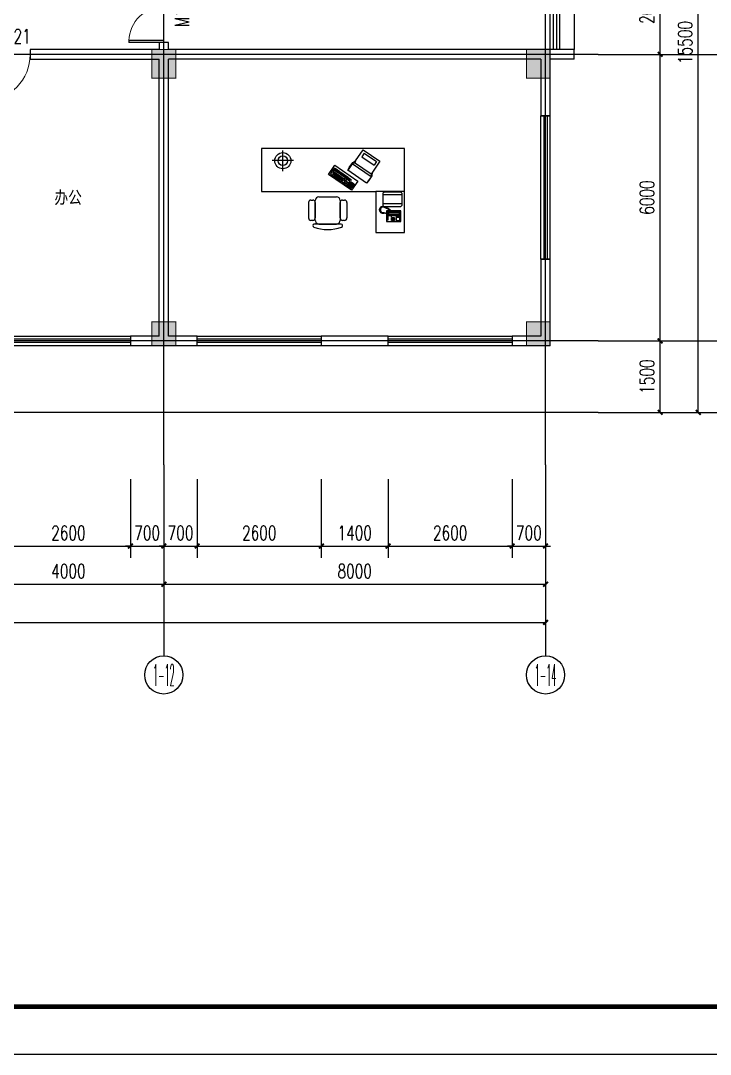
# Model space of a CAD drawing. Extents: x -6243262 to 3079315, y -2914302 to 172723.
# Drawn here: x -2400250 to -2385797, y -733350 to -711695 of the extents above; entities that cross this region are included whole.
import ezdxf
from ezdxf.enums import TextEntityAlignment as Align

# ---------------------------------------------------------------- set-up
doc = ezdxf.new("R2010")
doc.units = 0
doc.header["$LTSCALE"] = 1000
for name, color, linetype in [('0-柱网', 2, 'Continuous'), ('0-铝板', 32, 'Continuous'), ('AXIS', 3, 'Continuous'), ('AXIS_TEXT', 7, 'Continuous'), ('CURTWALL', 4, 'Continuous'), ('DOTE', 24, 'Continuous'), ('fur', 253, 'Continuous'), ('PUB_DIM', 3, 'Continuous'), ('PUB_TEXT', 7, 'Continuous'), ('PUB_TITLE', 4, 'Continuous'), ('WALL', 9, 'Continuous'), ('WINDOW', 4, 'Continuous'), ('WINDOW_TEXT', 7, 'Continuous')]:
    doc.layers.add(name, color=color, linetype=linetype)
doc.styles.add('-宋体', font='', dxfattribs={"width": 0.8})
doc.styles.add('_TCH_AXIS', font='COMPLEX', dxfattribs={"bigfont": 'GBCBIG'})
doc.styles.add('_TCH_DIM_T3', font='SIMPLEX', dxfattribs={"width": 0.705882, "bigfont": 'GBCBIG'})
doc.styles.add('_TCH_WINDOW', font='SIMPLEX', dxfattribs={"height": 3.5, "bigfont": 'GBCBIG'})
doc.styles.add('COMPLEX', font='COMPLEX')
doc.styles.get('-宋体').set_extended_font_data('SimSun')
doc.dimstyles.new('_TCH_ARCH&&100', dxfattribs={"dimtxt": 297.5, "dimasz": 100, "dimexe": 250, "dimexo": 300, "dimgap": 126.25, "dimtad": 1, "dimdec": 0, "dimzin": 0, "dimdsep": 46, "dimtxsty": '_TCH_DIM_T3', "dimblk": 'ARCHTICK', "dimcen": 0.09, "dimclrt": 7, "dimazin": 2, "dimtfac": 1, "dimtdec": 0, "dimtix": 1, "dimtmove": 2, "dimatfit": 3, "dimfxl": 0, "dimtolj": 1, "dimtzin": 0, "dimarcsym": 0})

# ---------------------------------------------------------------- blocks, each defined once
blk = doc.blocks.new('$plan$00002540')
at = {"layer": 'fur', "color": 0}
for p, q in [((-2554, -459), (-2554, -28)), ((-1026, -244), (-866, -13)), ((-845, -84), (-895, -156)), ((-895, -156), (-641, -332)), ((-866, -13), (-517, -253)), ((-845, -84), (-591, -259)), ((-2325, -238), (-2774, -238)), ((-1595, -527), (-1464, -337)), ((-1494, -428), (-1562, -527)), ((-1212, -623), (-1494, -428)), ((-1486, -416), (-1468, -390)), ((-1463, -431), (-1486, -416)), ((-1468, -390), (-1446, -406)), ((-1464, -337), (-982, -670)), ((-1446, -406), (-1463, -431)), ((-1451, -440), (-1433, -414)), ((-1433, -414), (-1357, -467)), ((-1189, -440), (-1160, -385)), ((-1157, -387), (-1189, -440)), ((-1160, -385), (-1088, -281)), ((-1100, -305), (-1157, -387)), ((-1049, -284), (-1100, -305)), ((-704, -579), (-1100, -305)), ((-1088, -281), (-1026, -244)), ((-1027, -253), (-1049, -284)), ((-703, -523), (-1049, -284)), ((-517, -253), (-703, -523)), ((-591, -259), (-641, -332)), ((-1113, -860), (-1595, -527)), ((-1562, -527), (-1534, -546)), ((-1534, -546), (-1521, -527)), ((-1521, -527), (-1505, -538)), ((-1505, -538), (-1518, -557)), ((-1518, -557), (-1331, -686)), ((-1495, -517), (-1508, -536)), ((-1491, -491), (-1504, -510)), ((-1504, -510), (-1495, -517)), ((-1482, -465), (-1497, -487)), ((-1497, -487), (-1491, -491)), ((-1489, -577), (-1476, -558)), ((-1478, -445), (-1488, -460)), ((-1488, -460), (-1482, -465)), ((-1488, -521), (-1304, -648)), ((-1485, -496), (-1288, -631)), ((-1481, -470), (-1266, -619)), ((-1476, -558), (-1343, -650)), ((-1375, -492), (-1451, -440)), ((-1357, -467), (-1375, -492)), ((-1365, -499), (-1348, -473)), ((-1289, -551), (-1365, -499)), ((-1348, -473), (-1272, -526)), ((-1312, -666), (-1299, -647)), ((-1299, -647), (-1290, -654)), ((-1290, -654), (-1279, -638)), ((-1272, -526), (-1289, -551)), ((-1283, -556), (-1265, -530)), ((-1203, -610), (-1283, -556)), ((-1280, -721), (-1212, -623)), ((-1279, -638), (-1266, -647)), ((-1266, -647), (-1253, -628)), ((-1265, -530), (-1186, -585)), ((-1259, -623), (-1246, -604)), ((-1253, -628), (-1259, -623)), ((-1234, -669), (-1206, -627)), ((-1206, -627), (-1146, -669)), ((-1186, -585), (-1203, -610)), ((-1197, -615), (-1180, -589)), ((-1137, -656), (-1197, -615)), ((-799, -710), (-1189, -440)), ((-1180, -589), (-1119, -631)), ((-1119, -631), (-1137, -656)), ((-704, -579), (-761, -661)), ((-685, -559), (-756, -660)), ((-703, -523), (-704, -579)), ((-681, -491), (-685, -559)), ((-1343, -650), (-1356, -669)), ((-1331, -686), (-1318, -667)), ((-1318, -667), (-1295, -683)), ((-1295, -683), (-1309, -702)), ((-1309, -702), (-1280, -721)), ((-1274, -726), (-1258, -704)), ((-1213, -767), (-1274, -726)), ((-1258, -704), (-1239, -717)), ((-1239, -717), (-1226, -698)), ((-1174, -710), (-1234, -669)), ((-1226, -698), (-1204, -713)), ((-1204, -713), (-1217, -732)), ((-1217, -732), (-1198, -745)), ((-1198, -745), (-1213, -767)), ((-1202, -771), (-1136, -676)), ((-1126, -823), (-1202, -771)), ((-1188, -757), (-1153, -781)), ((-1178, -736), (-1124, -773)), ((-1146, -669), (-1174, -710)), ((-1153, -781), (-1164, -797)), ((-1159, -716), (-1108, -751)), ((-1149, -695), (-1095, -732)), ((-1145, -810), (-1092, -734)), ((-1136, -676), (-1060, -728)), ((-1060, -728), (-1126, -823)), ((-1121, -775), (-1105, -786)), ((-982, -670), (-1113, -860)), ((-1092, -734), (-1076, -745)), ((-756, -660), (-799, -710)), ((-761, -661), (-799, -710)), ((-1963, -1065), (-1923, -1065)), ((-1871, -1117), (-1871, -1076)), ((-1794, -999), (-1428, -999)), ((-1351, -1076), (-1351, -1117)), ((-1300, -1065), (-1260, -1065)), ((0, -885), (-600, -885)), ((-455, -930), (-455, -1170)), ((-53, -958), (-451, -958)), ((-80, -903), (-428, -903)), ((-54, -1170), (-53, -930)), ((-1871, -1440), (-1871, -1117)), ((-1871, -1117), (-1871, -1440)), ((-1351, -1117), (-1351, -1440)), ((-1351, -1440), (-1351, -1117)), ((-1208, -1117), (-1208, -1440)), ((-525, -1263), (-523, -1255)), ((-511, -1268), (-525, -1263)), ((-524, -1271), (-511, -1268)), ((-523, -1278), (-524, -1271)), ((-523, -1255), (-511, -1254)), ((-511, -1283), (-523, -1278)), ((-523, -1289), (-511, -1283)), ((-520, -1298), (-523, -1289)), ((-520, -1244), (-516, -1237)), ((-511, -1254), (-520, -1244)), ((-506, -1297), (-520, -1298)), ((-516, -1237), (-503, -1238)), ((-515, -1229), (-508, -1222)), ((-503, -1238), (-515, -1229)), ((-515, -1307), (-506, -1297)), ((-508, -1222), (-497, -1228)), ((-496, -1236), (-507, -1261)), ((-507, -1261), (-505, -1287)), ((-505, -1287), (-493, -1310)), ((-502, -1216), (-497, -1210)), ((-497, -1228), (-502, -1216)), ((-497, -1210), (-485, -1216)), ((-478, -1217), (-496, -1236)), ((-489, -1203), (-480, -1200)), ((-485, -1216), (-489, -1203)), ((-480, -1200), (-469, -1210)), ((-445, -1211), (-478, -1217)), ((-469, -1197), (-460, -1195)), ((-469, -1210), (-469, -1197)), ((-460, -1195), (-454, -1206)), ((-454, -1206), (-450, -1193)), ((-54, -1143), (-451, -1143)), ((-450, -1193), (-439, -1195)), ((-404, -1225), (-445, -1211)), ((-439, -1195), (-439, -1207)), ((-439, -1207), (-430, -1198)), ((-430, -1198), (-420, -1201)), ((-428, -1197), (-81, -1197)), ((-420, -1201), (-421, -1215)), ((-421, -1215), (-416, -1202)), ((-416, -1202), (-403, -1206)), ((-403, -1206), (-404, -1219)), ((-404, -1219), (-392, -1211)), ((-379, -1239), (-404, -1225)), ((-392, -1211), (-385, -1216)), ((-385, -1216), (-388, -1228)), ((-388, -1228), (-377, -1222)), ((-377, -1291), (-382, -1296)), ((-382, -1296), (-382, -1342)), ((-376, -1238), (-379, -1239)), ((-377, -1222), (-368, -1226)), ((-82, -1291), (-377, -1291)), ((-375, -1241), (-376, -1238)), ((-357, -1250), (-375, -1241)), ((-368, -1226), (-371, -1238)), ((-371, -1238), (-362, -1230)), ((-362, -1230), (-352, -1235)), ((-352, -1235), (-357, -1246)), ((-357, -1246), (-347, -1237)), ((-321, -1271), (-357, -1250)), ((-347, -1237), (-340, -1241)), ((-340, -1241), (-344, -1253)), ((-344, -1253), (-332, -1246)), ((-332, -1246), (-325, -1250)), ((-325, -1250), (-329, -1261)), ((-329, -1261), (-317, -1254)), ((-316, -1266), (-321, -1271)), ((-317, -1254), (-313, -1256)), ((-316, -1271), (-316, -1266)), ((-314, -1273), (-316, -1271)), ((-310, -1279), (-314, -1273)), ((-313, -1256), (-311, -1261)), ((-311, -1261), (-311, -1268)), ((-311, -1268), (-303, -1274)), ((-306, -1284), (-310, -1279)), ((-305, -1291), (-306, -1284)), ((-303, -1274), (-300, -1280)), ((-300, -1280), (-298, -1291)), ((-78, -1296), (-82, -1291)), ((-78, -1510), (-78, -1296)), ((-1923, -1492), (-1963, -1492)), ((-1871, -1490), (-1871, -1440)), ((-1351, -1440), (-1351, -1490)), ((-1260, -1492), (-1300, -1492)), ((-509, -1315), (-515, -1307)), ((-498, -1313), (-509, -1315)), ((-505, -1323), (-498, -1313)), ((-497, -1330), (-505, -1323)), ((-485, -1324), (-497, -1330)), ((-493, -1310), (-472, -1326)), ((-488, -1337), (-485, -1324)), ((-478, -1342), (-488, -1337)), ((-468, -1330), (-478, -1342)), ((-472, -1326), (-445, -1329)), ((-467, -1344), (-468, -1330)), ((-455, -1345), (-467, -1344)), ((-448, -1333), (-455, -1345)), ((-446, -1345), (-448, -1333)), ((-435, -1345), (-446, -1345)), ((-445, -1329), (-435, -1327)), ((-435, -1327), (-429, -1335)), ((-430, -1340), (-435, -1345)), ((-428, -1341), (-430, -1340)), ((-429, -1335), (-418, -1334)), ((-417, -1341), (-428, -1341)), ((-418, -1334), (-407, -1336)), ((-396, -1346), (-417, -1341)), ((-407, -1336), (-387, -1341)), ((-375, -1351), (-396, -1346)), ((-387, -1341), (-373, -1344)), ((-382, -1349), (-382, -1510)), ((-382, -1510), (-377, -1514)), ((-377, -1514), (-82, -1514)), ((-356, -1351), (-375, -1351)), ((-373, -1344), (-356, -1345)), ((-367, -1428), (-367, -1407)), ((-367, -1407), (-354, -1407)), ((-354, -1428), (-367, -1428)), ((-367, -1458), (-367, -1437)), ((-367, -1437), (-354, -1437)), ((-354, -1458), (-367, -1458)), ((-367, -1488), (-367, -1467)), ((-367, -1467), (-354, -1467)), ((-354, -1488), (-367, -1488)), ((-352, -1309), (-365, -1319)), ((-365, -1319), (-365, -1344)), ((-365, -1351), (-365, -1381)), ((-365, -1381), (-354, -1392)), ((-362, -1324), (-358, -1315)), ((-362, -1345), (-362, -1324)), ((-335, -1334), (-362, -1324)), ((-362, -1375), (-362, -1351)), ((-335, -1364), (-362, -1375)), ((-362, -1375), (-358, -1384)), ((-358, -1315), (-350, -1313)), ((-358, -1384), (-350, -1386)), ((-356, -1345), (-356, -1351)), ((-354, -1392), (-95, -1392)), ((-354, -1407), (-354, -1428)), ((-354, -1437), (-354, -1458)), ((-354, -1467), (-354, -1488)), ((-95, -1309), (-352, -1309)), ((-350, -1313), (-292, -1313)), ((-350, -1313), (-330, -1332)), ((-350, -1386), (-330, -1366)), ((-350, -1386), (-292, -1386)), ((-330, -1332), (-335, -1334)), ((-335, -1334), (-335, -1364)), ((-330, -1366), (-335, -1364)), ((-118, -1332), (-330, -1332)), ((-118, -1366), (-330, -1366)), ((-292, -1313), (-281, -1317)), ((-292, -1386), (-281, -1381)), ((-273, -1405), (-285, -1405)), ((-285, -1405), (-285, -1422)), ((-285, -1422), (-273, -1422)), ((-273, -1435), (-285, -1435)), ((-285, -1435), (-285, -1448)), ((-285, -1448), (-273, -1448)), ((-285, -1456), (-285, -1469)), ((-273, -1456), (-285, -1456)), ((-285, -1469), (-273, -1469)), ((-273, -1478), (-285, -1478)), ((-285, -1478), (-285, -1491)), ((-285, -1491), (-273, -1491)), ((-281, -1317), (-270, -1324)), ((-281, -1381), (-270, -1375)), ((-273, -1422), (-273, -1405)), ((-273, -1448), (-273, -1435)), ((-273, -1469), (-273, -1456)), ((-273, -1491), (-273, -1478)), ((-270, -1324), (-255, -1326)), ((-270, -1375), (-255, -1373)), ((-262, -1435), (-262, -1448)), ((-249, -1435), (-262, -1435)), ((-262, -1448), (-249, -1448)), ((-262, -1456), (-262, -1469)), ((-249, -1456), (-262, -1456)), ((-262, -1469), (-249, -1469)), ((-249, -1478), (-262, -1478)), ((-262, -1478), (-262, -1491)), ((-262, -1491), (-249, -1491)), ((-255, -1326), (-193, -1326)), ((-255, -1373), (-193, -1373)), ((-249, -1448), (-249, -1435)), ((-249, -1469), (-249, -1456)), ((-249, -1491), (-249, -1478)), ((-225, -1435), (-238, -1435)), ((-238, -1435), (-238, -1448)), ((-238, -1448), (-225, -1448)), ((-225, -1456), (-238, -1456)), ((-238, -1456), (-238, -1469)), ((-238, -1469), (-225, -1469)), ((-225, -1478), (-238, -1478)), ((-238, -1478), (-238, -1491)), ((-238, -1491), (-225, -1491)), ((-225, -1448), (-225, -1435)), ((-225, -1469), (-225, -1456)), ((-225, -1491), (-225, -1478)), ((-202, -1435), (-215, -1435)), ((-215, -1435), (-215, -1448)), ((-215, -1448), (-202, -1448)), ((-215, -1456), (-215, -1469)), ((-202, -1456), (-215, -1456)), ((-215, -1469), (-202, -1469)), ((-202, -1478), (-215, -1478)), ((-215, -1478), (-215, -1491)), ((-215, -1491), (-202, -1491)), ((-202, -1448), (-202, -1435)), ((-202, -1469), (-202, -1456)), ((-202, -1491), (-202, -1478)), ((-178, -1324), (-193, -1326)), ((-178, -1375), (-193, -1373)), ((-168, -1317), (-178, -1324)), ((-168, -1381), (-178, -1375)), ((-97, -1431), (-176, -1431)), ((-176, -1431), (-176, -1493)), ((-176, -1493), (-97, -1493)), ((-172, -1424), (-172, -1407)), ((-172, -1407), (-166, -1407)), ((-166, -1424), (-172, -1424)), ((-157, -1313), (-168, -1317)), ((-157, -1386), (-168, -1381)), ((-166, -1407), (-166, -1424)), ((-159, -1424), (-159, -1407)), ((-159, -1407), (-153, -1407)), ((-153, -1424), (-159, -1424)), ((-99, -1313), (-157, -1313)), ((-99, -1386), (-157, -1386)), ((-153, -1407), (-153, -1424)), ((-146, -1407), (-140, -1407)), ((-146, -1424), (-146, -1407)), ((-140, -1424), (-146, -1424)), ((-140, -1407), (-140, -1424)), ((-133, -1424), (-133, -1407)), ((-133, -1407), (-127, -1407)), ((-127, -1424), (-133, -1424)), ((-127, -1407), (-127, -1424)), ((-121, -1424), (-121, -1407)), ((-121, -1407), (-114, -1407)), ((-114, -1424), (-121, -1424)), ((-99, -1313), (-118, -1332)), ((-118, -1332), (-114, -1334)), ((-118, -1366), (-114, -1364)), ((-99, -1386), (-118, -1366)), ((-114, -1334), (-86, -1324)), ((-114, -1334), (-114, -1364)), ((-114, -1364), (-86, -1375)), ((-114, -1407), (-114, -1424)), ((-108, -1424), (-108, -1407)), ((-108, -1407), (-101, -1407)), ((-101, -1424), (-108, -1424)), ((-101, -1407), (-101, -1424)), ((-91, -1315), (-99, -1313)), ((-91, -1384), (-99, -1386)), ((-97, -1493), (-97, -1431)), ((-84, -1319), (-95, -1309)), ((-95, -1392), (-84, -1384)), ((-86, -1324), (-91, -1315)), ((-86, -1375), (-91, -1384)), ((-86, -1375), (-86, -1324)), ((-84, -1384), (-84, -1319)), ((-82, -1514), (-78, -1510)), ((-1794, -1567), (-1428, -1567)), ((-1428, -1567), (-1794, -1567))]:
    blk.add_line(p, q, dxfattribs=at)
blk.add_lwpolyline([(-600, -885), (-600, -1748), (0, -1748), (0, 15), (-3000, 15), (-3000, -885)], close=True, dxfattribs=at)
for points in [[(-2014, -1117), (-2014, -1440, 0.414214), (-1963, -1492)], [(-1869, -1510, 0.339745), (-1794, -1567), (-1903, -1567, 0.699615), (-1903, -1631, 0.178157), (-1321, -1630, 0.836418), (-1332, -1567), (-1351, -1567), (-1428, -1567, 0.339745), (-1354, -1510)]]:
    blk.add_lwpolyline(points, format="xyb", dxfattribs=at)
for radius in [169, 101]:
    blk.add_circle((-2552, -241), radius, dxfattribs=at)
for centre, radius, start, end in [((-1963, -1117), 51.4, 90, 180), ((-1923, -1117), 51.4, 0, 90), ((-1794, -1076), 77, 90, 180), ((-1428, -1076), 77, 0, 90), ((-1300, -1117), 51.4, 180, 180), ((-1300, -1117), 51.4, 90, 180), ((-1260, -1117), 51.4, 0, 90), ((-428, -930), 27, 89.9986, 180), ((-80, -930), 27, 359.9447, 89.9986), ((-428, -1170), 27, 180, 269.9986), ((-81, -1170), 27, 269.9986, 359.9447), ((-1923, -1440), 51.4, 0, 0), ((-1923, -1440), 51.4, 270, 0), ((-1794, -1490), 77, 180, 194.9402), ((-1428, -1490), 77, 345.0598, 0), ((-1300, -1440), 51.4, 180, 270), ((-1260, -1440), 51.4, 270, 0)]:
    blk.add_arc(centre, radius, start, end, dxfattribs=at)
blk = doc.blocks.new('1#柱网')
at = {"layer": '0-柱网'}
for points in [[(525855, 85967), (525855, 85367), (526355, 85367), (526355, 85967)], [(533705, 85967), (533705, 85367), (534205, 85367), (534205, 85967)], [(525855, 80267), (525855, 79767), (526355, 79767), (526355, 80267)], [(533705, 80267), (533705, 79767), (534205, 79767), (534205, 80267)]]:
    blk.add_hatch(color=0, dxfattribs=at).paths.add_polyline_path(points)
at = {"layer": '0-柱网', "color": 0, "const_width": 20}
for points in [[(525855, 85967), (525855, 85367), (526355, 85367), (526355, 85967), (525855, 85967)], [(533705, 85967), (533705, 85367), (534205, 85367), (534205, 85967), (533705, 85967)], [(525855, 80267), (525855, 79767), (526355, 79767), (526355, 80267), (525855, 80267)], [(533705, 80267), (533705, 79767), (534205, 79767), (534205, 80267), (533705, 80267)]]:
    blk.add_lwpolyline(points, dxfattribs=at)
blk = doc.blocks.new('_ArchTick')
at = {"color": 0, "linetype": 'ByBlock', "const_width": 0.4}
blk.add_lwpolyline([(-0.5, -0.5), (0.5, 0.5)], dxfattribs=at)
blk = doc.blocks.new('*D900')
at = {"layer": 'Defpoints', "color": 0, "transparency": 16777216}
for p in [(-2389950, -721002), (-2389250, -721002), (-2389250, -722702)]:
    blk.add_point(p, dxfattribs=at)
at = {"layer": 'PUB_DIM', "color": 0, "lineweight": -2, "transparency": 16777216}
for p, q in [((-2389950, -721302), (-2389950, -722952)), ((-2389250, -721302), (-2389250, -722952)), ((-2389950, -722702), (-2390050, -722702)), ((-2389950, -722702), (-2389250, -722702)), ((-2389250, -722702), (-2389150, -722702))]:
    blk.add_line(p, q, dxfattribs=at)
at = {"layer": 'PUB_DIM', "color": 0, "lineweight": -2, "transparency": 16777216, "xscale": 100, "yscale": 100, "zscale": 100}
blk.add_blockref('_ArchTick', (-2389950, -722702), dxfattribs=at)
at = {"layer": 'PUB_DIM', "color": 0, "lineweight": -2, "transparency": 16777216, "xscale": 100, "yscale": 100, "zscale": 100, "rotation": 180}
blk.add_blockref('_ArchTick', (-2389250, -722702), dxfattribs=at)
at = {"layer": 'PUB_DIM', "color": 7, "transparency": 16777216, "insert": (-2389600, -722427), "char_height": 297.5, "attachment_point": 5, "style": '_TCH_DIM_T3'}
blk.add_mtext('\\A1;700', dxfattribs=at)
blk = doc.blocks.new('*D901')
at = {"layer": 'Defpoints', "color": 0, "transparency": 16777216}
for p in [(-2392550, -721002), (-2389950, -721002), (-2389950, -722702)]:
    blk.add_point(p, dxfattribs=at)
at = {"layer": 'PUB_DIM', "color": 0, "lineweight": -2, "transparency": 16777216}
for p, q in [((-2392550, -721302), (-2392550, -722952)), ((-2389950, -721302), (-2389950, -722952)), ((-2392550, -722702), (-2389950, -722702))]:
    blk.add_line(p, q, dxfattribs=at)
at = {"layer": 'PUB_DIM', "color": 0, "lineweight": -2, "transparency": 16777216, "xscale": 100, "yscale": 100, "zscale": 100, "rotation": 180}
blk.add_blockref('_ArchTick', (-2392550, -722702), dxfattribs=at)
at = {"layer": 'PUB_DIM', "color": 0, "lineweight": -2, "transparency": 16777216, "xscale": 100, "yscale": 100, "zscale": 100}
blk.add_blockref('_ArchTick', (-2389950, -722702), dxfattribs=at)
at = {"layer": 'PUB_DIM', "color": 7, "transparency": 16777216, "insert": (-2391250, -722427), "char_height": 297.5, "attachment_point": 5, "style": '_TCH_DIM_T3'}
blk.add_mtext('\\A1;2600', dxfattribs=at)
blk = doc.blocks.new('*D902')
at = {"layer": 'Defpoints', "color": 0, "transparency": 16777216}
for p in [(-2393950, -721002), (-2392550, -721002), (-2392550, -722702)]:
    blk.add_point(p, dxfattribs=at)
at = {"layer": 'PUB_DIM', "color": 0, "lineweight": -2, "transparency": 16777216}
for p, q in [((-2393950, -721302), (-2393950, -722952)), ((-2392550, -721302), (-2392550, -722952)), ((-2393950, -722702), (-2392550, -722702))]:
    blk.add_line(p, q, dxfattribs=at)
at = {"layer": 'PUB_DIM', "color": 0, "lineweight": -2, "transparency": 16777216, "xscale": 100, "yscale": 100, "zscale": 100, "rotation": 180}
blk.add_blockref('_ArchTick', (-2393950, -722702), dxfattribs=at)
at = {"layer": 'PUB_DIM', "color": 0, "lineweight": -2, "transparency": 16777216, "xscale": 100, "yscale": 100, "zscale": 100}
blk.add_blockref('_ArchTick', (-2392550, -722702), dxfattribs=at)
at = {"layer": 'PUB_DIM', "color": 7, "transparency": 16777216, "insert": (-2393250, -722427), "char_height": 297.5, "attachment_point": 5, "style": '_TCH_DIM_T3'}
blk.add_mtext('\\A1;1400', dxfattribs=at)
blk = doc.blocks.new('*D903')
at = {"layer": 'Defpoints', "color": 0, "transparency": 16777216}
for p in [(-2396550, -721002), (-2393950, -721002), (-2393950, -722702)]:
    blk.add_point(p, dxfattribs=at)
at = {"layer": 'PUB_DIM', "color": 0, "lineweight": -2, "transparency": 16777216}
for p, q in [((-2396550, -721302), (-2396550, -722952)), ((-2393950, -721302), (-2393950, -722952)), ((-2396550, -722702), (-2393950, -722702))]:
    blk.add_line(p, q, dxfattribs=at)
at = {"layer": 'PUB_DIM', "color": 0, "lineweight": -2, "transparency": 16777216, "xscale": 100, "yscale": 100, "zscale": 100, "rotation": 180}
blk.add_blockref('_ArchTick', (-2396550, -722702), dxfattribs=at)
at = {"layer": 'PUB_DIM', "color": 0, "lineweight": -2, "transparency": 16777216, "xscale": 100, "yscale": 100, "zscale": 100}
blk.add_blockref('_ArchTick', (-2393950, -722702), dxfattribs=at)
at = {"layer": 'PUB_DIM', "color": 7, "transparency": 16777216, "insert": (-2395250, -722427), "char_height": 297.5, "attachment_point": 5, "style": '_TCH_DIM_T3'}
blk.add_mtext('\\A1;2600', dxfattribs=at)
blk = doc.blocks.new('*D904')
at = {"layer": 'Defpoints', "color": 0, "transparency": 16777216}
for p in [(-2397250, -721002), (-2396550, -721002), (-2396550, -722702)]:
    blk.add_point(p, dxfattribs=at)
at = {"layer": 'PUB_DIM', "color": 0, "lineweight": -2, "transparency": 16777216}
for p, q in [((-2397250, -721302), (-2397250, -722952)), ((-2396550, -721302), (-2396550, -722952)), ((-2397250, -722702), (-2397350, -722702)), ((-2397250, -722702), (-2396550, -722702)), ((-2396550, -722702), (-2396450, -722702))]:
    blk.add_line(p, q, dxfattribs=at)
at = {"layer": 'PUB_DIM', "color": 0, "lineweight": -2, "transparency": 16777216, "xscale": 100, "yscale": 100, "zscale": 100}
blk.add_blockref('_ArchTick', (-2397250, -722702), dxfattribs=at)
at = {"layer": 'PUB_DIM', "color": 0, "lineweight": -2, "transparency": 16777216, "xscale": 100, "yscale": 100, "zscale": 100, "rotation": 180}
blk.add_blockref('_ArchTick', (-2396550, -722702), dxfattribs=at)
at = {"layer": 'PUB_DIM', "color": 7, "transparency": 16777216, "insert": (-2396900, -722427), "char_height": 297.5, "attachment_point": 5, "style": '_TCH_DIM_T3'}
blk.add_mtext('\\A1;700', dxfattribs=at)
blk = doc.blocks.new('*D905')
at = {"layer": 'Defpoints', "color": 0, "transparency": 16777216}
for p in [(-2397950, -721002), (-2397250, -721002), (-2397250, -722702)]:
    blk.add_point(p, dxfattribs=at)
at = {"layer": 'PUB_DIM', "color": 0, "lineweight": -2, "transparency": 16777216}
for p, q in [((-2397950, -721302), (-2397950, -722952)), ((-2397250, -721302), (-2397250, -722952)), ((-2397950, -722702), (-2398050, -722702)), ((-2397950, -722702), (-2397250, -722702)), ((-2397250, -722702), (-2397150, -722702))]:
    blk.add_line(p, q, dxfattribs=at)
at = {"layer": 'PUB_DIM', "color": 0, "lineweight": -2, "transparency": 16777216, "xscale": 100, "yscale": 100, "zscale": 100}
blk.add_blockref('_ArchTick', (-2397950, -722702), dxfattribs=at)
at = {"layer": 'PUB_DIM', "color": 0, "lineweight": -2, "transparency": 16777216, "xscale": 100, "yscale": 100, "zscale": 100, "rotation": 180}
blk.add_blockref('_ArchTick', (-2397250, -722702), dxfattribs=at)
at = {"layer": 'PUB_DIM', "color": 7, "transparency": 16777216, "insert": (-2397600, -722427), "char_height": 297.5, "attachment_point": 5, "style": '_TCH_DIM_T3'}
blk.add_mtext('\\A1;700', dxfattribs=at)
blk = doc.blocks.new('*D906')
at = {"layer": 'Defpoints', "color": 0, "transparency": 16777216}
for p in [(-2400550, -721002), (-2397950, -721002), (-2397950, -722702)]:
    blk.add_point(p, dxfattribs=at)
at = {"layer": 'PUB_DIM', "color": 0, "lineweight": -2, "transparency": 16777216}
for p, q in [((-2400550, -721302), (-2400550, -722952)), ((-2397950, -721302), (-2397950, -722952)), ((-2400550, -722702), (-2397950, -722702))]:
    blk.add_line(p, q, dxfattribs=at)
at = {"layer": 'PUB_DIM', "color": 0, "lineweight": -2, "transparency": 16777216, "xscale": 100, "yscale": 100, "zscale": 100, "rotation": 180}
blk.add_blockref('_ArchTick', (-2400550, -722702), dxfattribs=at)
at = {"layer": 'PUB_DIM', "color": 0, "lineweight": -2, "transparency": 16777216, "xscale": 100, "yscale": 100, "zscale": 100}
blk.add_blockref('_ArchTick', (-2397950, -722702), dxfattribs=at)
at = {"layer": 'PUB_DIM', "color": 7, "transparency": 16777216, "insert": (-2399250, -722427), "char_height": 297.5, "attachment_point": 5, "style": '_TCH_DIM_T3'}
blk.add_mtext('\\A1;2600', dxfattribs=at)
blk = doc.blocks.new('*D1288')
at = {"layer": 'AXIS', "color": 0, "lineweight": -2, "transparency": 16777216}
for p, q in [((-2387850, -718402), (-2386600, -718402)), ((-2386850, -719902), (-2386850, -718402)), ((-2387850, -719902), (-2386600, -719902))]:
    blk.add_line(p, q, dxfattribs=at)
at = {"layer": 'Defpoints', "color": 0, "transparency": 16777216}
for p in [(-2388150, -718402), (-2386850, -718402), (-2388150, -719902)]:
    blk.add_point(p, dxfattribs=at)
at = {"layer": 'AXIS', "color": 0, "lineweight": -2, "transparency": 16777216, "xscale": 100, "yscale": 100, "zscale": 100}
for p, rotation in [((-2386850, -718402), 90), ((-2386850, -719902), 270)]:
    blk.add_blockref('_ArchTick', p, dxfattribs=dict(at, rotation=rotation))
at = {"layer": 'AXIS', "color": 7, "transparency": 16777216, "insert": (-2387125, -719152), "char_height": 297.5, "attachment_point": 5, "rotation": 90, "style": '_TCH_DIM_T3'}
blk.add_mtext('\\A1;1500', dxfattribs=at)
blk = doc.blocks.new('*D1289')
at = {"layer": 'AXIS', "color": 0, "lineweight": -2, "transparency": 16777216}
for p, q in [((-2387850, -712402), (-2386600, -712402)), ((-2386850, -718402), (-2386850, -712402)), ((-2387850, -718402), (-2386600, -718402))]:
    blk.add_line(p, q, dxfattribs=at)
at = {"layer": 'Defpoints', "color": 0, "transparency": 16777216}
for p in [(-2388150, -712402), (-2386850, -712402), (-2388150, -718402)]:
    blk.add_point(p, dxfattribs=at)
at = {"layer": 'AXIS', "color": 0, "lineweight": -2, "transparency": 16777216, "xscale": 100, "yscale": 100, "zscale": 100}
for p, rotation in [((-2386850, -712402), 90), ((-2386850, -718402), 270)]:
    blk.add_blockref('_ArchTick', p, dxfattribs=dict(at, rotation=rotation))
at = {"layer": 'AXIS', "color": 7, "transparency": 16777216, "insert": (-2387125, -715402), "char_height": 297.5, "attachment_point": 5, "rotation": 90, "style": '_TCH_DIM_T3'}
blk.add_mtext('\\A1;6000', dxfattribs=at)
blk = doc.blocks.new('*D1290')
at = {"layer": 'AXIS', "color": 0, "lineweight": -2, "transparency": 16777216}
for p, q in [((-2387850, -710402), (-2386600, -710402)), ((-2386850, -712402), (-2386850, -710402)), ((-2387850, -712402), (-2386600, -712402))]:
    blk.add_line(p, q, dxfattribs=at)
at = {"layer": 'Defpoints', "color": 0, "transparency": 16777216}
for p in [(-2388150, -710402), (-2386850, -710402), (-2388150, -712402)]:
    blk.add_point(p, dxfattribs=at)
at = {"layer": 'AXIS', "color": 0, "lineweight": -2, "transparency": 16777216, "xscale": 100, "yscale": 100, "zscale": 100}
for p, rotation in [((-2386850, -710402), 90), ((-2386850, -712402), 270)]:
    blk.add_blockref('_ArchTick', p, dxfattribs=dict(at, rotation=rotation))
at = {"layer": 'AXIS', "color": 7, "transparency": 16777216, "insert": (-2387125, -711402), "char_height": 297.5, "attachment_point": 5, "rotation": 90, "style": '_TCH_DIM_T3'}
blk.add_mtext('\\A1;2000', dxfattribs=at)
blk = doc.blocks.new('*D1292')
at = {"layer": 'AXIS', "color": 0, "lineweight": -2, "transparency": 16777216}
for p, q in [((-2387850, -704402), (-2385800, -704402)), ((-2386050, -719902), (-2386050, -704402)), ((-2387850, -719902), (-2385800, -719902))]:
    blk.add_line(p, q, dxfattribs=at)
at = {"layer": 'Defpoints', "color": 0, "transparency": 16777216}
for p in [(-2388150, -704402), (-2386050, -704402), (-2388150, -719902)]:
    blk.add_point(p, dxfattribs=at)
at = {"layer": 'AXIS', "color": 0, "lineweight": -2, "transparency": 16777216, "xscale": 100, "yscale": 100, "zscale": 100}
for p, rotation in [((-2386050, -704402), 90), ((-2386050, -719902), 270)]:
    blk.add_blockref('_ArchTick', p, dxfattribs=dict(at, rotation=rotation))
at = {"layer": 'AXIS', "color": 7, "transparency": 16777216, "insert": (-2386325, -712152), "char_height": 297.5, "attachment_point": 5, "rotation": 90, "style": '_TCH_DIM_T3'}
blk.add_mtext('\\A1;15500', dxfattribs=at)
blk = doc.blocks.new('*D1303')
at = {"layer": 'AXIS', "color": 0, "lineweight": -2, "transparency": 16777216}
for p, q in [((-2397250, -721302), (-2397250, -723752)), ((-2389250, -721302), (-2389250, -723752)), ((-2397250, -723502), (-2389250, -723502))]:
    blk.add_line(p, q, dxfattribs=at)
at = {"layer": 'Defpoints', "color": 0, "transparency": 16777216}
for p in [(-2397250, -721002), (-2389250, -721002), (-2389250, -723502)]:
    blk.add_point(p, dxfattribs=at)
at = {"layer": 'AXIS', "color": 0, "lineweight": -2, "transparency": 16777216, "xscale": 100, "yscale": 100, "zscale": 100, "rotation": 180}
blk.add_blockref('_ArchTick', (-2397250, -723502), dxfattribs=at)
at = {"layer": 'AXIS', "color": 0, "lineweight": -2, "transparency": 16777216, "xscale": 100, "yscale": 100, "zscale": 100}
blk.add_blockref('_ArchTick', (-2389250, -723502), dxfattribs=at)
at = {"layer": 'AXIS', "color": 7, "transparency": 16777216, "insert": (-2393250, -723227), "char_height": 297.5, "attachment_point": 5, "style": '_TCH_DIM_T3'}
blk.add_mtext('\\A1;8000', dxfattribs=at)
blk = doc.blocks.new('*D1304')
at = {"layer": 'AXIS', "color": 0, "lineweight": -2, "transparency": 16777216}
for p, q in [((-2401250, -721302), (-2401250, -723752)), ((-2397250, -721302), (-2397250, -723752)), ((-2401250, -723502), (-2397250, -723502))]:
    blk.add_line(p, q, dxfattribs=at)
at = {"layer": 'Defpoints', "color": 0, "transparency": 16777216}
for p in [(-2401250, -721002), (-2397250, -721002), (-2397250, -723502)]:
    blk.add_point(p, dxfattribs=at)
at = {"layer": 'AXIS', "color": 0, "lineweight": -2, "transparency": 16777216, "xscale": 100, "yscale": 100, "zscale": 100, "rotation": 180}
blk.add_blockref('_ArchTick', (-2401250, -723502), dxfattribs=at)
at = {"layer": 'AXIS', "color": 0, "lineweight": -2, "transparency": 16777216, "xscale": 100, "yscale": 100, "zscale": 100}
blk.add_blockref('_ArchTick', (-2397250, -723502), dxfattribs=at)
at = {"layer": 'AXIS', "color": 7, "transparency": 16777216, "insert": (-2399250, -723227), "char_height": 297.5, "attachment_point": 5, "style": '_TCH_DIM_T3'}
blk.add_mtext('\\A1;4000', dxfattribs=at)
blk = doc.blocks.new('*D1313')
at = {"layer": 'AXIS', "color": 0, "lineweight": -2, "transparency": 16777216}
for p, q in [((-2429250, -721302), (-2429250, -724552)), ((-2389250, -721302), (-2389250, -724552)), ((-2429250, -724302), (-2389250, -724302))]:
    blk.add_line(p, q, dxfattribs=at)
at = {"layer": 'Defpoints', "color": 0, "transparency": 16777216}
for p in [(-2429250, -721002), (-2389250, -721002), (-2389250, -724302)]:
    blk.add_point(p, dxfattribs=at)
at = {"layer": 'AXIS', "color": 0, "lineweight": -2, "transparency": 16777216, "xscale": 100, "yscale": 100, "zscale": 100, "rotation": 180}
blk.add_blockref('_ArchTick', (-2429250, -724302), dxfattribs=at)
at = {"layer": 'AXIS', "color": 0, "lineweight": -2, "transparency": 16777216, "xscale": 100, "yscale": 100, "zscale": 100}
blk.add_blockref('_ArchTick', (-2389250, -724302), dxfattribs=at)
at = {"layer": 'AXIS', "color": 7, "transparency": 16777216, "insert": (-2409250, -724027), "char_height": 297.5, "attachment_point": 5, "style": '_TCH_DIM_T3'}
blk.add_mtext('\\A1;40000', dxfattribs=at)
blk = doc.blocks.new('$WINLIB2D$00000001')
at = {"color": 0}
for points in [[(-0.5, 0.5), (-0.5, -0.5)], [(-0.5, 0.5), (0.5, 0.5)], [(0.5, -0.5), (0.5, 0.5)], [(0.5, 0.1667), (-0.5, 0.1667)], [(0.5, -0.1667), (-0.5, -0.1667)], [(-0.5, -0.5), (0.5, -0.5)]]:
    blk.add_lwpolyline(points, dxfattribs=at)
blk = doc.blocks.new('$DorLib2D$00000002')
at = {"color": 0}
for p, q in [((-0.5, 0), (-0.5, 0.4875)), ((-0.475, 0.4875), (-0.5, 0.4875)), ((-0.475, 0), (-0.475, 0.4875)), ((0.475, 0), (0.475, 0.4875)), ((0.475, 0.4875), (0.5, 0.4875)), ((0.5, 0), (0.5, 0.4875)), ((-0.5, 0), (-0.475, 0)), ((0.5, 0), (0.475, 0))]:
    blk.add_line(p, q, dxfattribs=at)
at = {"color": 0, "lineweight": 13}
for centre, start, end in [((-0.4875, 0), 0, 88.53072), ((0.4875, 0), 91.46928, 180)]:
    blk.add_arc(centre, 0.4875, start, end, dxfattribs=at)
blk = doc.blocks.new('$DorLib2D$00000001')
at = {"color": 0}
for p, q in [((0.45, 0.975), (0.5, 0.975)), ((0.45, 0), (0.45, 0.975)), ((0.5, 0), (0.5, 0.975)), ((0.5, 0), (0.45, 0))]:
    blk.add_line(p, q, dxfattribs=at)
at = {"color": 0, "lineweight": 13}
blk.add_arc((0.475, 0), 0.975, 91.4693, 180, dxfattribs=at)
blk = doc.blocks.new('_AXISO')
at = {"color": 0}
blk.add_circle((0, 0), 0.5, dxfattribs=at)
at = {"layer": 'AXIS_TEXT', "color": 0, "style": 'COMPLEX', "width": 1.041667}
blk.add_attdef('A', text='', height=0.56, dxfattribs=at).set_placement((-0.25, -0.28), (0.25, -0.28), align=Align.FIT)

msp = doc.modelspace()

# ---------------------------------------------------------------- linework, layer by layer
at = {"layer": '0-铝板'}
msp.add_lwpolyline([(-2424150.4, -703801.6), (-2388650.4, -703801.6), (-2388650.4, -712301.6)], dxfattribs=at)
at = {"layer": 'AXIS'}
for p, q in [((-2388150.4, -712401.6), (-2385350.4, -712401.6)), ((-2388150.4, -718401.6), (-2385350.4, -718401.6)), ((-2388150.4, -719901.6), (-2385350.4, -719901.6)), ((-2397250.4, -721001.6), (-2397250.4, -725001.6)), ((-2389250.4, -721001.6), (-2389250.4, -725001.6))]:
    msp.add_line(p, q, dxfattribs=at)
at = {"layer": 'CURTWALL'}
for p, q in [((-2389017, -712301.6), (-2389017, -704168.2)), ((-2388950.4, -712301.6), (-2388950.4, -704101.6)), ((-2389150.4, -712301.6), (-2389150.4, -704301.6)), ((-2389083.7, -712301.6), (-2389083.7, -704234.9))]:
    msp.add_line(p, q, dxfattribs=at)
at = {"layer": 'DOTE'}
for p, q in [((-2397250.4, -721001.6), (-2397250.4, -703301.6)), ((-2389250.4, -721001.6), (-2389250.4, -703301.6)), ((-2388150.4, -712401.6), (-2430350.4, -712401.6)), ((-2388150.4, -718401.6), (-2430350.4, -718401.6)), ((-2388150.4, -719901.6), (-2430350.4, -719901.6))]:
    msp.add_line(p, q, dxfattribs=at)
at = {"layer": 'PUB_TITLE'}
msp.add_lwpolyline([(-2436782.9, -733350.5), (-2377382.9, -733350.5), (-2377382.9, -691350.5), (-2436782.9, -691350.5)], close=True, dxfattribs=at)
at = {"layer": 'PUB_TITLE', "const_width": 100}
msp.add_lwpolyline([(-2435282.9, -732350.5), (-2378382.9, -732350.5), (-2378382.9, -692350.5), (-2435282.9, -692350.5)], close=True, dxfattribs=at)
at = {"layer": 'WALL'}
for p, q in [((-2397150.4, -712151.6), (-2397350.4, -712151.6)), ((-2397350.4, -712151.6), (-2397350.4, -712301.6)), ((-2397150.4, -712301.6), (-2397150.4, -712151.6)), ((-2397350.4, -712301.6), (-2400050.4, -712301.6)), ((-2400050.4, -712301.6), (-2400050.4, -712501.6)), ((-2389150.4, -712301.6), (-2397150.4, -712301.6)), ((-2389150.4, -713689.4), (-2389150.4, -712301.6)), ((-2388650.4, -712301.6), (-2389150.4, -712301.6)), ((-2389150.4, -712501.6), (-2389150.4, -712301.6)), ((-2388650.4, -712501.6), (-2388650.4, -712301.6)), ((-2400050.4, -712501.6), (-2397350.4, -712501.6)), ((-2397350.4, -718301.6), (-2397350.4, -712501.6)), ((-2397150.4, -718301.6), (-2397150.4, -712501.6)), ((-2389350.4, -712501.6), (-2397150.4, -712501.6)), ((-2389350.4, -712501.6), (-2389350.4, -713689.4)), ((-2388650.4, -712501.6), (-2389150.4, -712501.6)), ((-2389350.4, -713689.4), (-2389150.4, -713689.4)), ((-2389150.4, -716689.4), (-2389350.4, -716689.4)), ((-2389350.4, -716689.4), (-2389350.4, -718301.6)), ((-2389150.4, -718501.6), (-2389150.4, -716689.4)), ((-2397350.4, -718301.6), (-2397950.4, -718301.6)), ((-2397950.4, -718301.6), (-2397950.4, -718501.6)), ((-2396550.4, -718301.6), (-2397150.4, -718301.6)), ((-2396550.4, -718501.6), (-2396550.4, -718301.6)), ((-2392550.4, -718301.6), (-2393950.4, -718301.6)), ((-2393950.4, -718301.6), (-2393950.4, -718501.6)), ((-2392550.4, -718501.6), (-2392550.4, -718301.6)), ((-2389350.4, -718301.6), (-2389950.4, -718301.6)), ((-2389950.4, -718301.6), (-2389950.4, -718501.6)), ((-2397950.4, -718501.6), (-2397250.4, -718501.6)), ((-2397250.4, -718501.6), (-2396550.4, -718501.6)), ((-2393950.4, -718501.6), (-2392550.4, -718501.6)), ((-2389950.4, -718501.6), (-2389150.4, -718501.6))]:
    msp.add_line(p, q, dxfattribs=at)

# ---------------------------------------------------------------- block references
msp.add_blockref('$plan$00002540', (-2392204.3, -714388.4))
at = {"layer": '0-柱网'}
msp.add_blockref('1#柱网', (-2923355.4, -798268.8), dxfattribs=at)
at = {"layer": 'AXIS'}
ref = msp.add_blockref('_AXISO', (-2397250.4, -725401.6), dxfattribs=dict(at, xscale=800, yscale=800, zscale=800))
ref.add_attrib('A', '1-12', dxfattribs={"layer": 'AXIS_TEXT', "height": 452.55, "style": '_TCH_AXIS', "width": 0.3}).set_placement((-2397476.7, -725627.8), (-2397024.1, -725627.8), align=Align.FIT)
ref = msp.add_blockref('_AXISO', (-2389250.4, -725401.6), dxfattribs=dict(at, xscale=800, yscale=800, zscale=800))
ref.add_attrib('A', '1-14', dxfattribs={"layer": 'AXIS_TEXT', "height": 452.55, "style": '_TCH_AXIS', "width": 0.291667}).set_placement((-2389476.7, -725627.8), (-2389024.1, -725627.8), align=Align.FIT)
at = {"layer": 'WINDOW'}
ref = msp.add_blockref('$DorLib2D$00000002', (-2397250.4, -711401.6), dxfattribs=dict(at, xscale=1500, yscale=1500, zscale=1500, rotation=90))
ref.add_attrib('A', 'M1521', (-2396721.7, -711826.6), dxfattribs={"layer": 'WINDOW_TEXT', "height": 297.5, "rotation": 90, "style": '_TCH_WINDOW', "width": 0.705882})
ref = msp.add_blockref('$DorLib2D$00000001', (-2400550.4, -712401.6), dxfattribs=dict(at, xscale=1000, yscale=1000, zscale=1000, rotation=180))
ref.add_attrib('A', 'M1021', (-2400975.4, -712170.4), dxfattribs={"layer": 'WINDOW_TEXT', "height": 297.5, "style": '_TCH_WINDOW', "width": 0.705882})
at = {"layer": 'WINDOW', "yscale": 200}
for p, xscale, zscale, rotation in [((-2389250.4, -715189.4), 3000, 3000, 90), ((-2399250.4, -718401.6), -2600, -2600, 180), ((-2395250.4, -718401.6), -2600, -2600, 180), ((-2391250.4, -718401.6), -2600, -2600, 180)]:
    msp.add_blockref('$WINLIB2D$00000001', p, dxfattribs=dict(at, xscale=xscale, zscale=zscale, rotation=rotation))

# ---------------------------------------------------------------- texts
at = {"layer": 'PUB_TEXT', "style": '-宋体', "width": 0.8}
msp.add_text('办公', height=264.35, dxfattribs=at).set_placement((-2399543.6, -715530))

# ---------------------------------------------------------------- dimensions: what is measured, and where the dimension line sits
at = {"layer": 'AXIS'}
for p1, p2, distance, picture, middle in [((-2388150.4, -719901.6), (-2388150.4, -704401.6), -2100, '*D1292', (-2386325.4, -712151.6)), ((-2388150.4, -712401.6), (-2388150.4, -710401.6), -1300, '*D1290', (-2387125.4, -711401.6)), ((-2388150.4, -718401.6), (-2388150.4, -712401.6), -1300, '*D1289', (-2387125.4, -715401.6)), ((-2388150.4, -719901.6), (-2388150.4, -718401.6), -1300, '*D1288', (-2387125.4, -719151.6)), ((-2429250.4, -721001.6), (-2389250.4, -721001.6), -3300, '*D1313', (-2409250.4, -724026.6)), ((-2401250.4, -721001.6), (-2397250.4, -721001.6), -2500, '*D1304', (-2399250.4, -723226.6)), ((-2397250.4, -721001.6), (-2389250.4, -721001.6), -2500, '*D1303', (-2393250.4, -723226.6))]:
    dim = msp.add_aligned_dim(p1=p1, p2=p2, distance=distance, dimstyle='_TCH_ARCH&&100', dxfattribs=at)
    dim.commit()
    dim.dimension.update_dxf_attribs({"geometry": picture, "text_midpoint": middle})
at = {"layer": 'PUB_DIM'}
for p1, p2, picture, middle in [((-2400550.4, -721001.6), (-2397950.4, -721001.6), '*D906', (-2399250.4, -722426.6)), ((-2397950.4, -721001.6), (-2397250.4, -721001.6), '*D905', (-2397600.4, -722426.6)), ((-2397250.4, -721001.6), (-2396550.4, -721001.6), '*D904', (-2396900.4, -722426.6)), ((-2396550.4, -721001.6), (-2393950.4, -721001.6), '*D903', (-2395250.4, -722426.6)), ((-2393950.4, -721001.6), (-2392550.4, -721001.6), '*D902', (-2393250.4, -722426.6)), ((-2392550.4, -721001.6), (-2389950.4, -721001.6), '*D901', (-2391250.4, -722426.6)), ((-2389950.4, -721001.6), (-2389250.4, -721001.6), '*D900', (-2389600.4, -722426.6))]:
    dim = msp.add_aligned_dim(p1=p1, p2=p2, distance=-1700, dimstyle='_TCH_ARCH&&100', dxfattribs=at)
    dim.commit()
    dim.dimension.update_dxf_attribs({"geometry": picture, "text_midpoint": middle})

doc.saveas('drawing.dxf')
